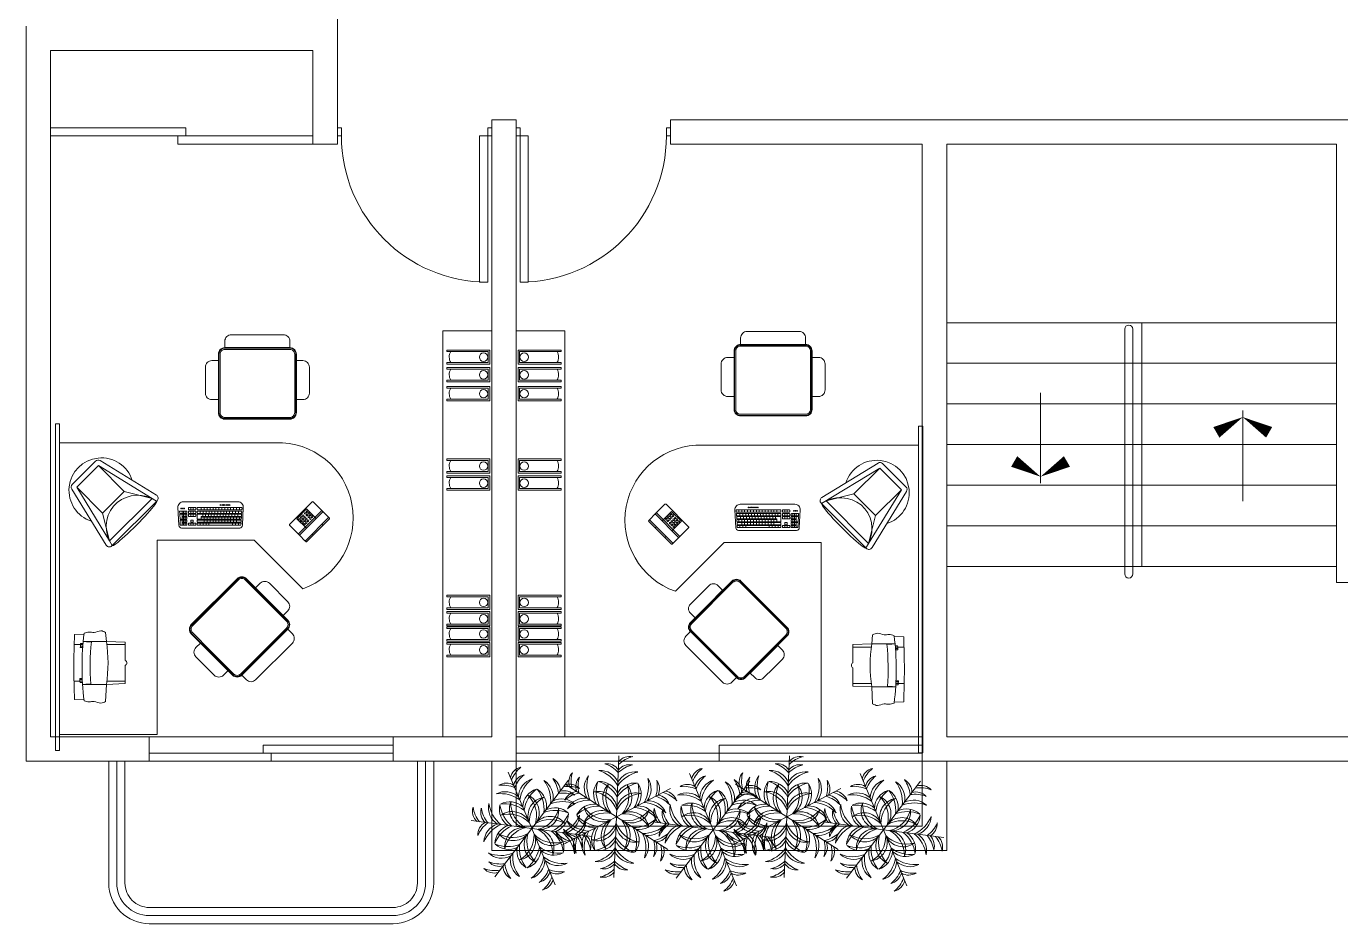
# Model space of a CAD drawing. Header units: millimetres. Extents: x 94 to 362, y 157 to 221.
# Drawn here: x 234.26 to 242.35, y 184.86 to 190.39 of the extents above; entities that cross this region are included whole.
import ezdxf

# ---------------------------------------------------------------- set-up
doc = ezdxf.new("R2010")
doc.units = ezdxf.units.MM
doc.linetypes.add('HIDDEN', pattern=[9.525, 6.35, -3.175])
doc.layers.get('0').update_dxf_attribs({"lineweight": 9})
for name, color, linetype, lineweight in [('ARBOL', 3, 'Continuous', 9), ('eq', 5, 'Continuous', 9), ('puertas y muebles', 6, 'Continuous', 9)]:
    doc.layers.add(name, color=color, linetype=linetype, lineweight=lineweight)

# ---------------------------------------------------------------- blocks, each defined once
blk = doc.blocks.new('S39')
for points in [[(-0.25, -0.1), (-0.25, -0.05, -0.414214), (-0.2, 0), (0.2, 0, -0.414214), (0.25, -0.05), (0.25, -0.1), (-0.25, -0.1)], [(-0.3, -0.4), (-0.3, -0.15, -0.414214), (-0.25, -0.1), (0.25, -0.1, -0.414214), (0.3, -0.15), (0.3, -0.6, -0.414214), (0.25, -0.65), (-0.25, -0.65, -0.414214), (-0.3, -0.6), (-0.3, -0.4)], [(-0.4, -0.35), (-0.4, -0.25, -0.414214), (-0.35, -0.2), (-0.3, -0.2), (-0.3, -0.5), (-0.35, -0.5, -0.414214), (-0.4, -0.45), (-0.4, -0.35)], [(0.3, -0.35), (0.3, -0.2), (0.35, -0.2, -0.414214), (0.4, -0.25), (0.4, -0.45, -0.414214), (0.35, -0.5), (0.3, -0.5), (0.3, -0.35)]]:
    blk.add_lwpolyline(points, format="xyb")
for points in [[(-0.296, -0.4), (-0.296, -0.15, -0.414214), (-0.25, -0.104), (0.25, -0.104, -0.414214), (0.296, -0.15), (0.296, -0.6, -0.414214), (0.25, -0.646), (-0.25, -0.646, -0.414214), (-0.296, -0.6)], [(-0.287, -0.4), (-0.287, -0.15, -0.414214), (-0.25, -0.113), (0.25, -0.113, -0.414214), (0.287, -0.15), (0.287, -0.6, -0.414214), (0.25, -0.637), (-0.25, -0.637, -0.414214), (-0.287, -0.6)]]:
    blk.add_lwpolyline(points, format="xyb", close=True)
blk = doc.blocks.new('MODULO_ESQUINERO')
at = {"layer": 'puertas y muebles'}
for p, q in [((0.2576, -0.0778), (0.114, -0.2212)), ((0.6314, -0.2867), (0.2853, -0.0745)), ((0.2749, -0.1051), (0.1413, -0.2385)), ((0.4338, -0.2643), (0.2749, -0.1051)), ((0.6051, -0.3076), (0.2749, -0.1051)), ((1.1809, -0.0917), (1.1784, -0.1501)), ((1.2234, -0.2877), (1.2234, -0.1452)), ((1.2359, -0.1441), (1.2359, -0.129)), ((1.2434, -0.1284), (1.2434, -0.0896)), ((1.2434, -0.1434), (1.2434, -0.1284)), ((1.2534, -0.1426), (1.2534, -0.1276)), ((1.2609, -0.1395), (1.2609, -0.127)), ((1.4509, -0.1367), (1.4509, -0.1242)), ((1.4584, -0.1395), (1.4584, -0.1245)), ((1.4684, -0.125), (1.4684, -0.0885)), ((1.4684, -0.14), (1.4684, -0.125)), ((1.4759, -0.1404), (1.4759, -0.1254)), ((1.4859, -0.1911), (1.4859, -0.1611)), ((1.4884, -0.2877), (1.4884, -0.1412)), ((1.5809, -0.0917), (1.5834, -0.1501)), ((0.3602, -0.5967), (0.1413, -0.2385)), ((0.3002, -0.3977), (0.1413, -0.2385)), ((1.2259, -0.1952), (1.2259, -0.1651)), ((0.3224, -0.5952), (0.1107, -0.2488)), ((0.4338, -0.2643), (0.3002, -0.3977)), ((0.6051, -0.3076), (0.3433, -0.5691)), ((0.6355, -0.3218), (0.3575, -0.5994)), ((0.6051, -0.3076), (0.4338, -0.2643)), ((1.2234, -0.2877), (1.1684, -0.2827)), ((1.2234, -0.2877), (1.2284, -0.4039)), ((1.2434, -0.2905), (1.2434, -0.4039)), ((1.4684, -0.2905), (1.4684, -0.4039)), ((1.4884, -0.2877), (1.4834, -0.4039)), ((1.4884, -0.2877), (1.5934, -0.2827)), ((0.3433, -0.5691), (0.3002, -0.3977)), ((1.2284, -0.4039), (1.3407, -0.4039)), ((1.3712, -0.4039), (1.4834, -0.4039)), ((0.3642, -1.0976), (0.3642, -0.7611)), ((0.399, -0.7282), (0.5089, -0.7341)), ((0.3994, -0.8358), (0.3994, -0.795)), ((0.4126, -0.808), (0.3994, -0.808)), ((0.4107, -0.7931), (0.4013, -0.7931)), ((0.4126, -0.8358), (0.4126, -0.795)), ((0.4222, -0.7817), (0.4222, -0.7402)), ((0.4354, -0.7531), (0.4222, -0.7531)), ((0.4354, -0.7632), (0.4222, -0.7632)), ((0.4354, -0.7734), (0.4222, -0.7734)), ((0.4222, -0.8358), (0.4222, -0.795)), ((0.4354, -0.808), (0.4222, -0.808)), ((0.4335, -0.7835), (0.424, -0.7835)), ((0.4335, -0.7931), (0.424, -0.7931)), ((0.4241, -0.7383), (0.4336, -0.7389)), ((0.4354, -0.7817), (0.4354, -0.7407)), ((0.4354, -0.8358), (0.4354, -0.795)), ((0.4404, -0.7817), (0.4404, -0.7412)), ((0.4719, -0.7531), (0.4404, -0.7531)), ((0.4536, -0.7632), (0.4404, -0.7632)), ((0.4536, -0.7734), (0.4404, -0.7734)), ((0.4404, -0.8358), (0.4404, -0.795)), ((0.4536, -0.808), (0.4404, -0.808)), ((0.4518, -0.7835), (0.4423, -0.7835)), ((0.4518, -0.7931), (0.4423, -0.7931)), ((0.4424, -0.7393), (0.4701, -0.7408)), ((0.4536, -0.7817), (0.4536, -0.7531)), ((0.4536, -0.8358), (0.4536, -0.795)), ((0.4587, -0.7817), (0.4587, -0.7531)), ((0.4719, -0.7632), (0.4587, -0.7632)), ((0.4719, -0.7734), (0.4587, -0.7734)), ((0.47, -0.7835), (0.4606, -0.7835)), ((0.4719, -0.7817), (0.4719, -0.7427)), ((0.4769, -0.7817), (0.4769, -0.7432)), ((0.5084, -0.7531), (0.4769, -0.7531)), ((0.4901, -0.7632), (0.4769, -0.7632)), ((0.4901, -0.7734), (0.4769, -0.7734)), ((0.4883, -0.7835), (0.4788, -0.7835)), ((0.4883, -0.808), (0.4788, -0.808)), ((0.4789, -0.7413), (0.5066, -0.7428)), ((0.4901, -0.7817), (0.4901, -0.7531)), ((0.4952, -0.7817), (0.4952, -0.7531)), ((0.5084, -0.7632), (0.4952, -0.7632)), ((0.5084, -0.7734), (0.4952, -0.7734)), ((0.4952, -0.8358), (0.4952, -0.795)), ((0.5084, -0.808), (0.4952, -0.808)), ((0.5065, -0.7835), (0.4971, -0.7835)), ((0.5065, -0.7931), (0.4971, -0.7931)), ((0.5084, -0.7817), (0.5084, -0.7447)), ((0.5084, -0.8358), (0.5084, -0.795)), ((0.5254, -1.1081), (0.5254, -0.7506)), ((0.4126, -0.8228), (0.3994, -0.8228)), ((0.3994, -1.1205), (0.3994, -0.8491)), ((0.4126, -0.8719), (0.3994, -0.8719)), ((0.4107, -0.8376), (0.4013, -0.8376)), ((0.4107, -0.8472), (0.4013, -0.8472)), ((0.4126, -1.12), (0.4126, -0.8491)), ((0.4354, -0.8228), (0.4222, -0.8228)), ((0.4222, -1.1185), (0.4222, -0.8491)), ((0.4354, -0.8654), (0.4222, -0.8654)), ((0.4354, -0.8835), (0.4222, -0.8835)), ((0.4335, -0.8376), (0.424, -0.8376)), ((0.4335, -0.8472), (0.424, -0.8472)), ((0.4354, -1.118), (0.4354, -0.8491)), ((0.4536, -0.8228), (0.4404, -0.8228)), ((0.4404, -1.1175), (0.4404, -0.8491)), ((0.4536, -0.8814), (0.4404, -0.8814)), ((0.4518, -0.8376), (0.4423, -0.8376)), ((0.47, -0.8472), (0.4423, -0.8472)), ((0.4536, -1.117), (0.4536, -0.8719)), ((0.4719, -0.8719), (0.4536, -0.8719)), ((0.4587, -1.1165), (0.4587, -0.8719)), ((0.4719, -1.116), (0.4719, -0.8491)), ((0.4769, -0.8209), (0.4769, -0.8098)), ((0.4769, -1.1155), (0.4769, -0.8491)), ((0.4883, -0.8228), (0.4788, -0.8228)), ((0.4883, -0.8472), (0.4788, -0.8472)), ((0.4901, -0.8209), (0.4901, -0.8098)), ((0.4901, -1.115), (0.4901, -0.8491)), ((0.5084, -0.8228), (0.4952, -0.8228)), ((0.4952, -1.1146), (0.4952, -0.8491)), ((0.5084, -0.865), (0.4952, -0.865)), ((0.5084, -0.883), (0.4952, -0.883)), ((0.5065, -0.8376), (0.4971, -0.8376)), ((0.5065, -0.8472), (0.4971, -0.8472)), ((0.5084, -1.114), (0.5084, -0.8491)), ((0.4126, -0.89), (0.3994, -0.89)), ((0.4126, -0.9081), (0.3994, -0.9081)), ((0.4126, -0.9261), (0.3994, -0.9261)), ((0.4126, -0.9442), (0.3994, -0.9442)), ((0.4126, -0.9622), (0.3994, -0.9622)), ((0.4354, -0.9015), (0.4222, -0.9015)), ((0.4354, -0.9196), (0.4222, -0.9196)), ((0.4354, -0.9376), (0.4222, -0.9376)), ((0.4354, -0.9557), (0.4222, -0.9557)), ((0.4536, -0.8971), (0.4404, -0.8971)), ((0.4536, -0.9152), (0.4404, -0.9152)), ((0.4536, -0.9332), (0.4404, -0.9332)), ((0.4536, -0.9513), (0.4404, -0.9513)), ((0.4536, -0.9694), (0.4404, -0.9694)), ((0.4719, -0.89), (0.4587, -0.89)), ((0.4719, -0.9081), (0.4587, -0.9081)), ((0.4719, -0.9261), (0.4587, -0.9261)), ((0.4719, -0.9442), (0.4587, -0.9442)), ((0.4719, -0.9622), (0.4587, -0.9622)), ((0.4901, -0.89), (0.4769, -0.89)), ((0.4901, -0.9081), (0.4769, -0.9081)), ((0.4901, -0.9261), (0.4769, -0.9261)), ((0.4901, -0.9442), (0.4769, -0.9442)), ((0.4901, -0.9622), (0.4769, -0.9622)), ((0.5084, -0.9011), (0.4952, -0.9011)), ((0.5084, -0.9191), (0.4952, -0.9191)), ((0.4126, -0.9803), (0.3994, -0.9803)), ((0.4126, -0.9984), (0.3994, -0.9984)), ((0.4126, -1.0164), (0.3994, -1.0164)), ((0.4126, -1.0345), (0.3994, -1.0345)), ((0.4354, -0.9737), (0.4222, -0.9737)), ((0.4354, -0.9918), (0.4222, -0.9918)), ((0.4354, -1.0099), (0.4222, -1.0099)), ((0.4354, -1.0279), (0.4222, -1.0279)), ((0.4354, -1.046), (0.4222, -1.046)), ((0.4536, -0.9874), (0.4404, -0.9874)), ((0.4536, -1.0055), (0.4404, -1.0055)), ((0.4536, -1.0235), (0.4404, -1.0235)), ((0.4536, -1.0416), (0.4404, -1.0416)), ((0.4719, -0.9803), (0.4587, -0.9803)), ((0.4719, -0.9984), (0.4587, -0.9984)), ((0.4719, -1.0164), (0.4587, -1.0164)), ((0.4719, -1.0345), (0.4587, -1.0345)), ((0.4901, -0.9803), (0.4769, -0.9803)), ((0.4901, -0.9984), (0.4769, -0.9984)), ((0.4901, -1.0164), (0.4769, -1.0164)), ((0.4901, -1.0345), (0.4769, -1.0345)), ((0.399, -1.1305), (0.5089, -1.1246)), ((0.4126, -1.0525), (0.3994, -1.0525)), ((0.4126, -1.0706), (0.3994, -1.0706)), ((0.4126, -1.0887), (0.3994, -1.0887)), ((0.4126, -1.1069), (0.3994, -1.1069)), ((0.4014, -1.1224), (0.4108, -1.1218)), ((0.4354, -1.064), (0.4222, -1.064)), ((0.4354, -1.0821), (0.4222, -1.0821)), ((0.4354, -1.1004), (0.4222, -1.1004)), ((0.4241, -1.1204), (0.4336, -1.1199)), ((0.4536, -1.0597), (0.4404, -1.0597)), ((0.4536, -1.0777), (0.4404, -1.0777)), ((0.4536, -1.0958), (0.4404, -1.0958)), ((0.4424, -1.1194), (0.4519, -1.1189)), ((0.4719, -1.0525), (0.4587, -1.0525)), ((0.4719, -1.0706), (0.4587, -1.0706)), ((0.4719, -1.0887), (0.4587, -1.0887)), ((0.4719, -1.1069), (0.4587, -1.1069)), ((0.4607, -1.1184), (0.4701, -1.1179)), ((0.4901, -1.0525), (0.4769, -1.0525)), ((0.4901, -1.0706), (0.4769, -1.0706)), ((0.4901, -1.0887), (0.4769, -1.0887)), ((0.4789, -1.1174), (0.4884, -1.1169)), ((0.5084, -1.0636), (0.4952, -1.0636)), ((0.5084, -1.0817), (0.4952, -1.0817)), ((0.5084, -1.1), (0.4952, -1.1)), ((0.4972, -1.1164), (0.5066, -1.1159)), ((0.4083, -1.5198), (0.467, -1.5785)), ((0.5271, -1.5184), (0.4684, -1.4597)), ((0.5024, -1.6138), (0.5095, -1.6209)), ((0.5696, -1.5608), (0.5625, -1.5537))]:
    blk.add_line(p, q, dxfattribs=at)
blk.add_lwpolyline([(-0.1155, 0.0257), (1.8946, 0.0257), (1.8946, 0), (-0.1155, 0)], close=True, dxfattribs=at)
for points in [[(0, -1.3288, 0.858271), (0.9, -1.4968), (0.6, -1.1968), (0.6, -0.6), (1.7968, -0.6), (1.7968, 0), (0.6, 0), (0, 0), (0, -1.3587)], [(0.5731, -1.4795), (0.5095, -1.4158, 0.414214), (0.5024, -1.4158), (0.3645, -1.5537, 0.414214), (0.3645, -1.5608), (0.4281, -1.6244)], [(0.4564, -1.6527), (0.4635, -1.6598, 0.414214), (0.4706, -1.6598), (0.6085, -1.5219, 0.414214), (0.6085, -1.5148), (0.6014, -1.5078)]]:
    blk.add_lwpolyline(points, format="xyb", dxfattribs=at)
for points in [[(0.4684, -1.4597), (0.4083, -1.5198)], [(0.4175, -1.6138), (0.5625, -1.4689)]]:
    blk.add_lwpolyline(points, dxfattribs=at)
blk.add_lwpolyline([(0.6014, -1.5078), (0.5731, -1.4795, 0.414214), (0.566, -1.4795), (0.4281, -1.6174, 0.414214), (0.4281, -1.6244), (0.4564, -1.6527, 0.414214), (0.4635, -1.6527), (0.6014, -1.5148, 0.414214)], format="xyb", close=True, dxfattribs=at)
for centre, radius in [((0.4051, -0.7481), 0.0022), ((0.4051, -0.7576), 0.0022), ((0.4051, -0.7672), 0.0022), ((0.3836, -0.9892), 0.0022), ((0.3836, -0.9988), 0.0022), ((0.3836, -1.0083), 0.0022), ((0.3836, -1.0179), 0.0022), ((0.3836, -1.0275), 0.0022), ((0.3836, -1.0371), 0.0022), ((0.3836, -1.0466), 0.0022), ((0.4246, -1.5219), 0.005), ((0.4352, -1.5113), 0.005), ((0.4352, -1.5325), 0.005), ((0.4458, -1.5219), 0.005), ((0.4494, -1.4972), 0.005), ((0.4564, -1.5325), 0.005), ((0.46, -1.4866), 0.005), ((0.46, -1.5078), 0.005), ((0.4706, -1.4759), 0.005), ((0.4706, -1.4972), 0.005), ((0.4706, -1.5184), 0.005), ((0.4812, -1.4866), 0.005), ((0.4812, -1.5078), 0.005), ((0.4812, -1.529), 0.005), ((0.4918, -1.4972), 0.005), ((0.4918, -1.5184), 0.005), ((0.5024, -1.5078), 0.005), ((0.4458, -1.5431), 0.005), ((0.4564, -1.5537), 0.005), ((0.467, -1.5431), 0.005)]:
    blk.add_circle(centre, radius, dxfattribs=at)
for centre, radius, start, end in [((0.2934, -0.2573), 0.1997, 17.82668, 252.08276), ((0.2735, -0.0937), 0.0225, 58.48127, 134.95472), ((1.3809, -1.7954), 1.6577, 82.80817, 97.19183), ((1.3809, -5.0408), 4.9531, 87.68585, 92.31415), ((1.3809, -1.7954), 1.6727, 94.11393, 94.97297), ((1.3809, -1.7954), 1.6602, 94.14496, 94.40451), ((1.3809, -1.7954), 1.6727, 86.74418, 87.60157), ((1.3809, -1.7954), 1.6602, 87.32441, 87.5835), ((0.1299, -0.2371), 0.0225, 134.95472, 211.42817), ((1.3809, -1.7954), 1.6077, 86.25533, 95.53251), ((0.6196, -0.3059), 0.0225, 314.95472, 58.48127), ((1.3559, 0.5851), 0.8828, 261.36794, 278.63206), ((1.3559, -0.3972), 0.0166, 203.49127, 336.50873), ((0.3416, -0.5835), 0.0225, 211.42817, 314.95472), ((0.3972, -0.7611), 0.033, 86.90594, 180), ((0.4013, -0.795), 0.00187, 90, 180), ((0.4107, -0.795), 0.00187, 360, 90), ((0.424, -0.7402), 0.00187, 86.90594, 180), ((0.424, -0.7817), 0.00187, 180, 270), ((0.424, -0.795), 0.00187, 90, 180), ((0.4335, -0.7817), 0.00187, 270, 360), ((0.4335, -0.795), 0.00187, 360, 90), ((0.4335, -0.7407), 0.00187, 360, 86.90594), ((0.4423, -0.7412), 0.00187, 86.90594, 180), ((0.4423, -0.7817), 0.00187, 180, 270), ((0.4423, -0.795), 0.00187, 90, 180), ((0.4518, -0.7817), 0.00187, 270, 360), ((0.4518, -0.795), 0.00187, 360, 90), ((0.4606, -0.7817), 0.00187, 180, 270), ((0.47, -0.7817), 0.00187, 270, 360), ((0.47, -0.7427), 0.00187, 360, 86.90594), ((0.4788, -0.7432), 0.00187, 86.90594, 180), ((0.4788, -0.7817), 0.00187, 180, 270), ((0.4788, -0.8098), 0.00187, 90, 180), ((0.4883, -0.7817), 0.00187, 270, 360), ((0.4883, -0.8098), 0.00187, 360, 90), ((0.4971, -0.7817), 0.00187, 180, 270), ((0.4971, -0.795), 0.00187, 90, 180), ((0.5065, -0.7817), 0.00187, 270, 360), ((0.5065, -0.795), 0.00187, 360, 90), ((0.5065, -0.7447), 0.00187, 360, 86.90594), ((0.5089, -0.7506), 0.0165, 0, 90), ((0.4013, -0.8358), 0.00187, 180, 270), ((0.4013, -0.8491), 0.00187, 90, 180), ((0.4107, -0.8358), 0.00187, 270, 360), ((0.4107, -0.8491), 0.00187, 360, 90), ((0.424, -0.8358), 0.00187, 180, 270), ((0.424, -0.8491), 0.00187, 90, 180), ((0.4335, -0.8358), 0.00187, 270, 360), ((0.4335, -0.8491), 0.00187, 360, 90), ((0.4423, -0.8358), 0.00187, 180, 270), ((0.4423, -0.8491), 0.00187, 90, 180), ((0.4518, -0.8358), 0.00187, 270, 360), ((0.47, -0.8491), 0.00187, 360, 90), ((0.4788, -0.8209), 0.00187, 180, 270), ((0.4788, -0.8491), 0.00187, 90, 180), ((0.4883, -0.8209), 0.00187, 270, 360), ((0.4883, -0.8491), 0.00187, 360, 90), ((0.4971, -0.8358), 0.00187, 180, 270), ((0.4971, -0.8491), 0.00187, 90, 180), ((0.5065, -0.8358), 0.00187, 270, 360), ((0.5065, -0.8491), 0.00187, 360, 90), ((0.3972, -1.0976), 0.033, 180, 273.09408), ((0.4013, -1.1205), 0.00187, 180, 273.09408), ((0.4107, -1.12), 0.00187, 273.09408, 360), ((0.424, -1.1185), 0.00187, 180, 273.09408), ((0.4335, -1.118), 0.00187, 273.09408, 360), ((0.4423, -1.1175), 0.00187, 180, 273.09408), ((0.4518, -1.117), 0.00187, 273.09408, 360), ((0.4606, -1.1165), 0.00187, 180, 273.09408), ((0.47, -1.116), 0.00187, 273.09408, 360), ((0.4788, -1.1155), 0.00187, 180, 273.09408), ((0.4883, -1.115), 0.00187, 273.09408, 360), ((0.4971, -1.1146), 0.00187, 180, 273.09408), ((0.5065, -1.114), 0.00187, 273.09408, 360), ((0.5089, -1.1081), 0.0165, 270, 0)]:
    blk.add_arc(centre, radius, start, end, dxfattribs=at)
for centre, major_axis, ratio, start_param, end_param in [((0.5265, -0.492), (-0.1304, 0.1642), 0.944097, -1.254746, 1.312394), ((0.4968, -0.4603), (-0.1366, -0.1364), 0.086668, 6.241492, 9.4576)]:
    blk.add_ellipse(centre, major_axis=major_axis, ratio=ratio, start_param=start_param, end_param=end_param, dxfattribs=at)
for points in [[(1.1684, -0.2827), (1.1584, -0.2537), (1.1684, -0.2119), (1.1659, -0.182), (1.1734, -0.1507)], [(1.5934, -0.2827), (1.6034, -0.2537), (1.5934, -0.2119), (1.5959, -0.182), (1.5884, -0.1507)]]:
    blk.add_spline(points, degree=3, dxfattribs=at)
at = {"layer": 'puertas y muebles', "xscale": 0.7999999999999582, "yscale": 0.7999999999999582, "zscale": 0.7999999999999582, "rotation": 225.0000000000057}
blk.add_blockref('S39', (1.3467, -1.3193), dxfattribs=at)
blk = doc.blocks.new('CARPETA')
at = {"layer": 'puertas y muebles'}
for points in [[(-0.0101, 0), (0, 0), (0, 0.265), (-0.0101, 0.265), (-0.0101, 0.0101), (-0.0777, 0.0101), (-0.0777, 0.265), (-0.0878, 0.265), (-0.0878, 0), (-0.0777, 0)], [(-0.0878, 0.0101), (-0.0878, 0), (0, 0)]]:
    blk.add_lwpolyline(points, dxfattribs=at)
blk.add_circle((-0.0437, 0.0381), 0.026, dxfattribs=at)
blk.add_arc((-0.0445, 0.1842), 0.0654, 58.22004, 120.48804, dxfattribs=at)
blk = doc.blocks.new('PLANTA_PLANTA')
at = {"layer": 'ARBOL', "linetype": 'ByBlock'}
for p in [(0.072, 0.495), (-0.39, 0.302), (0.469, 0.191), (-0.454, -0.193), (-0.057, -0.497), (0.405, -0.304)]:
    blk.add_line(p, (0.008, -0.001), dxfattribs=at)
for centre, radius, start, end in [((-0.044, 0.326), 0.115, 28.9198, 92.2541), ((-0.154, 0.204), 0.26, 36.7061, 66.0092), ((0.225, 0.224), 0.26, 99.2504, 128.5535), ((0.149, 0.37), 0.115, 73.0055, 136.3398), ((-0.242, 0.307), 0.115, 133.0055, 196.3398), ((-0.078, 0.299), 0.26, 159.2504, 188.5535), ((-0.188, 0.266), 0.115, 133.0055, 196.3398), ((-0.024, 0.258), 0.26, 159.2504, 188.5535), ((-0.076, 0.245), 0.16, 137.2361, 207.3809), ((0.055, 0.251), 0.268, 157.5932, 201.2586), ((-0.108, 0.231), 0.16, 17.8787, 88.0235), ((-0.204, 0.143), 0.268, 24.001, 67.6664), ((0.249, 0.084), 0.268, 97.5932, 141.2586), ((0.179, 0.194), 0.16, 77.2361, 147.3809), ((0.216, 0.156), 0.26, 99.2504, 128.5535), ((0.141, 0.302), 0.115, 73.0055, 136.3398), ((-0.301, 0.118), 0.115, 88.9198, 152.2541), ((-0.251, -0.039), 0.26, 96.7061, 126.0092), ((-0.003, 0.189), 0.16, 137.2361, 207.3809), ((-0.14, 0.065), 0.156, 356.0557, 96.2644), ((-0.214, -0.008), 0.236, 14.2963, 75.8176), ((0.127, 0.196), 0.268, 157.5932, 201.2586), ((-0.216, 0.053), 0.268, 24.001, 67.6664), ((-0.12, 0.141), 0.16, 17.8787, 88.0235), ((0.064, 0.15), 0.156, 128.9952, 229.2039), ((0.169, 0.151), 0.236, 149.442, 210.9633), ((0.238, -0.006), 0.268, 97.5932, 141.2586), ((0.167, 0.104), 0.16, 77.2361, 147.3809), ((-0.11, 0.187), 0.236, 314.2963, 15.8176), ((-0.009, 0.16), 0.156, 296.0557, 36.2644), ((-0.058, 0.22), 0.268, 324.001, 7.6664), ((0.067, 0.18), 0.16, 317.8787, 28.0235), ((0.026, 0.255), 0.268, 324.001, 7.6664), ((0.151, 0.215), 0.16, 317.8787, 28.0235), ((0.104, 0.241), 0.26, 336.7061, 6.0092), ((0.265, 0.207), 0.115, 328.9198, 32.2541), ((-0.251, 0.015), 0.16, 77.8787, 148.0235), ((-0.223, -0.113), 0.268, 84.001, 127.6664), ((-0.179, -0.04), 0.16, 77.8787, 148.0235), ((0.167, 0.026), 0.156, 68.9952, 169.2039), ((0.22, -0.065), 0.236, 89.442, 150.9633), ((0.262, -0.052), 0.16, 17.2361, 87.3809), ((0.248, -0.103), 0.26, 39.2504, 68.5535), ((0.336, 0.035), 0.115, 13.0055, 76.3398), ((0.311, -0.077), 0.26, 39.2504, 68.5535), ((0.399, 0.062), 0.115, 13.0055, 76.3398), ((-0.247, 0.05), 0.16, 197.2361, 267.3809), ((-0.187, 0.166), 0.268, 217.5932, 261.2586), ((-0.151, -0.168), 0.268, 84.001, 127.6664), ((-0.163, 0.085), 0.16, 197.2361, 267.3809), ((-0.103, 0.201), 0.268, 217.5932, 261.2586), ((-0.123, -0.095), 0.156, 56.0557, 156.2644), ((-0.097, -0.197), 0.236, 74.2963, 135.8176), ((-0.044, 0.215), 0.236, 209.442, 270.9633), ((-0.095, 0.124), 0.156, 188.9952, 289.2039), ((0.112, 0.195), 0.236, 254.2963, 315.8176), ((0.138, 0.093), 0.156, 236.0557, 336.2644), ((0.059, -0.217), 0.236, 29.442, 90.9633), ((0.11, -0.125), 0.156, 8.9952, 109.2039), ((0.118, -0.203), 0.268, 37.5932, 81.2586), ((0.178, -0.087), 0.16, 17.2361, 87.3809), ((0.202, -0.168), 0.268, 37.5932, 81.2586), ((-0.384, -0.064), 0.115, 193.0055, 256.3398), ((-0.295, 0.075), 0.26, 219.2504, 248.5535), ((-0.233, 0.101), 0.26, 219.2504, 248.5535), ((-0.321, -0.037), 0.115, 193.0055, 256.3398), ((-0.011, -0.257), 0.268, 144.001, 187.6664), ((-0.052, -0.182), 0.16, 137.8787, 208.0235), ((-0.205, 0.063), 0.236, 269.442, 330.9633), ((-0.152, -0.028), 0.156, 248.9952, 349.2039), ((0.073, -0.222), 0.268, 144.001, 187.6664), ((0.024, -0.161), 0.156, 116.0557, 216.2644), ((0.125, -0.189), 0.236, 134.2963, 195.8176), ((0.155, -0.067), 0.156, 176.0557, 276.2644), ((0.229, 0.006), 0.236, 194.2963, 255.8176), ((-0.154, -0.153), 0.236, 329.442, 30.9633), ((-0.049, -0.152), 0.156, 308.9952, 49.2039), ((-0.112, -0.198), 0.268, 337.5932, 21.2586), ((0.166, 0.166), 0.268, 264.001, 307.6664), ((0.194, 0.038), 0.16, 257.8787, 328.0235), ((0.238, 0.111), 0.268, 264.001, 307.6664), ((0.266, -0.017), 0.16, 257.8787, 328.0235), ((-0.25, -0.209), 0.115, 148.9198, 212.2541), ((-0.089, -0.243), 0.26, 156.7061, 186.0092), ((-0.135, -0.217), 0.16, 137.8787, 208.0235), ((-0.222, 0.004), 0.268, 277.5932, 321.2586), ((-0.152, -0.106), 0.16, 257.2361, 327.3809), ((0.135, -0.143), 0.16, 197.8787, 268.0235), ((0.231, -0.055), 0.268, 204.001, 247.6664), ((0.019, -0.191), 0.16, 317.2361, 27.3809), ((-0.039, -0.253), 0.268, 337.5932, 21.2586), ((0.091, -0.247), 0.16, 317.2361, 27.3809), ((0.266, 0.037), 0.26, 276.7061, 306.0092), ((0.316, -0.12), 0.115, 268.9198, 332.2541), ((-0.234, -0.086), 0.268, 277.5932, 321.2586), ((-0.163, -0.196), 0.16, 257.2361, 327.3809), ((0.123, -0.233), 0.16, 197.8787, 268.0235), ((0.22, -0.145), 0.268, 204.001, 247.6664), ((0.039, -0.26), 0.26, 339.2504, 8.5535), ((0.203, -0.268), 0.115, 313.0055, 16.3398), ((0.093, -0.301), 0.26, 339.2504, 8.5535), ((0.258, -0.309), 0.115, 313.0055, 16.3398), ((-0.21, -0.226), 0.26, 279.2504, 308.5535), ((-0.201, -0.158), 0.26, 279.2504, 308.5535), ((-0.125, -0.304), 0.115, 253.0055, 316.3398), ((0.059, -0.328), 0.115, 208.9198, 272.2541), ((0.169, -0.206), 0.26, 216.7061, 246.0092), ((-0.134, -0.372), 0.115, 253.0055, 316.3398)]:
    blk.add_arc(centre, radius, start, end, dxfattribs=at)
blk = doc.blocks.new('PUERTA90')
at = {"layer": 'puertas y muebles'}
for points in [[(0.025, -0.025), (-0.025, -0.025), (-0.025, 0), (0.025, 0)], [(0.925, -0.925), (0.925, -0.875), (0.025, -0.875), (0.025, -0.925)], [(0.025, -0.95), (-0.025, -0.95), (-0.025, -0.925), (0.025, -0.925)]]:
    blk.add_lwpolyline(points, close=True, dxfattribs=at)
blk.add_arc((0.025, -0.925), 0.9, 360, 90, dxfattribs=at)
blk = doc.blocks.new('FLECHA')
blk.add_line((0, 5.95), (0, 0))
for points in [[(0, 4.89, 0, 2, 0), (-4.33, 2.39, 2, 2, 0)], [(0, 4.89, 0, 2, 0), (4.33, 2.39, 2, 2, 0)]]:
    blk.add_lwpolyline(points, format="xyseb")

msp = doc.modelspace()

# ---------------------------------------------------------------- linework, layer by layer
for p, q in [((236.1721, 189.6629), (236.1721, 191.4129)), ((234.2576, 185.8629), (234.2576, 190.3879)), ((236.0221, 190.2379), (234.4076, 190.2379)), ((234.4076, 190.2379), (234.4076, 186.0129)), ((236.0221, 189.6629), (236.0221, 190.2379)), ((237.1221, 186.0129), (237.1221, 189.8129)), ((238.2221, 189.8129), (238.2221, 189.6629)), ((239.9221, 189.8129), (242.3221, 189.8129)), ((236.1721, 189.6629), (236.0221, 189.6629)), ((239.7721, 189.6629), (238.2221, 189.6629)), ((239.9221, 189.6629), (242.3221, 189.6629)), ((239.9221, 188.5629), (239.9221, 187.0629)), ((239.9221, 188.5629), (242.3221, 188.5629)), ((241.1221, 188.5629), (241.1221, 187.0629)), ((242.3221, 188.5629), (242.3221, 187.0629)), ((239.9221, 188.3129), (242.3221, 188.3129)), ((239.9221, 188.0629), (242.3221, 188.0629)), ((239.9221, 187.8129), (242.3221, 187.8129)), ((239.9221, 187.5629), (242.3221, 187.5629)), ((239.9221, 187.3129), (242.3221, 187.3129)), ((239.9221, 187.0629), (242.3221, 187.0629)), ((242.3221, 186.9629), (242.4721, 186.9629)), ((234.4076, 186.0129), (237.1221, 186.0129)), ((239.9221, 186.0129), (242.4721, 186.0129)), ((234.2576, 185.8629), (242.4721, 185.8629))]:
    msp.add_line(p, q)
for points in [[(237.2721, 189.8129), (237.1221, 189.8129)], [(239.7721, 189.6629), (239.7721, 186.0129), (237.2721, 186.0129), (237.2721, 189.8129)], [(239.9221, 189.8129), (238.2221, 189.8129)], [(242.4721, 186.9629), (242.4721, 189.8129), (242.3221, 189.8129)], [(237.1221, 189.6629), (237.1221, 186.0129)], [(239.9221, 187.2582), (239.9221, 189.6629)], [(242.3221, 186.9629), (242.3221, 189.6629)], [(239.7721, 187.2582), (239.7721, 187.1082)], [(239.9221, 186.0129), (239.9221, 187.1082)], [(237.1221, 185.8629), (234.4721, 185.8629)], [(237.1221, 185.8629), (237.1221, 185.3129), (239.9221, 185.3129), (239.9221, 185.8629)], [(237.1221, 185.8629), (239.9221, 185.8629)], [(239.7721, 185.8629), (239.7721, 185.4629), (237.2721, 185.4629), (237.2721, 185.8629)]]:
    msp.add_lwpolyline(points)
at = {"linetype": 'HIDDEN', "ltscale": 0.01}
msp.add_lwpolyline([(242.3221, 189.3129), (242.3221, 189.6629)], dxfattribs=at)
msp.add_lwpolyline([(241.0677, 187.0162), (241.0677, 188.5235, 1), (241.0177, 188.5235), (241.0177, 187.0162, 1)], format="xyb", close=True)
for points in [[(236.7648, 185.8629), (236.7648, 185.1129, -0.414214), (236.5148, 184.8629), (235.0148, 184.8629, -0.414214), (234.7648, 185.1129), (234.7648, 185.8629)], [(236.7148, 185.8629), (236.7148, 185.1129, -0.414214), (236.5148, 184.9129), (235.0148, 184.9129, -0.414214), (234.8148, 185.1129), (234.8148, 185.8629)], [(236.6648, 185.8629), (236.6648, 185.1129, -0.414214), (236.5148, 184.9629), (235.0148, 184.9629, -0.414214), (234.8648, 185.1129), (234.8648, 185.8629)]]:
    msp.add_lwpolyline(points, format="xyb")
at = {"layer": 'eq'}
for p, q in [((240.4999, 187.7984), (240.4999, 188.1321)), ((241.7442, 187.7984), (241.7442, 187.4646))]:
    msp.add_line(p, q, dxfattribs=at)
at = {"layer": 'puertas y muebles'}
for p, q in [((235.0148, 185.8629), (235.0148, 186.0129)), ((236.5148, 185.8629), (236.5148, 186.0129)), ((237.2721, 185.8629), (237.2721, 186.0129)), ((239.7721, 185.8629), (239.7721, 186.0129))]:
    msp.add_line(p, q, dxfattribs=at)
for points in [[(235.2398, 189.7129), (235.2398, 189.7629), (234.4076, 189.7629), (234.4076, 189.7129)], [(236.0221, 189.6629), (236.0221, 189.7129), (235.1898, 189.7129), (235.1898, 189.6629)], [(237.1221, 186.0129), (237.1221, 188.5129), (236.8221, 188.5129), (236.8221, 186.0129)], [(237.2721, 186.0129), (237.2721, 188.5129), (237.5721, 188.5129), (237.5721, 186.0129)], [(235.0148, 185.8629), (235.0148, 185.9129), (235.7648, 185.9129), (235.7648, 185.8629)], [(235.7148, 185.9129), (235.7148, 185.9629), (236.5148, 185.9629), (236.5148, 185.9129)], [(237.2721, 185.8629), (237.2721, 185.9129), (238.5221, 185.9129), (238.5221, 185.8629)], [(238.5221, 185.9129), (238.5221, 185.9629), (239.7721, 185.9629), (239.7721, 185.9129)]]:
    msp.add_lwpolyline(points, close=True, dxfattribs=at)

# ---------------------------------------------------------------- block references
at = {"layer": 'ARBOL', "xscale": 0.75, "yscale": 0.75, "zscale": 0.75}
for p, rotation in [((237.8869, 185.5261), 304.9496617137117), ((238.9356, 185.5261), 304.9496617137117), ((237.3689, 185.4546), 270), ((238.4847, 185.447), 270), ((239.5334, 185.447), 270)]:
    msp.add_blockref('PLANTA_PLANTA', p, dxfattribs=dict(at, rotation=rotation))
at = {"layer": 'eq', "xscale": 0.0375000000003638, "yscale": 0.03749999999854481, "zscale": 0.0375000000003638}
msp.add_blockref('FLECHA', (241.7442, 187.7984), dxfattribs=at)
at = {"layer": 'eq', "xscale": -0.0375000000003638, "yscale": 0.03749999999854481, "zscale": 0.0375, "rotation": 180}
msp.add_blockref('FLECHA', (240.4999, 187.7984), dxfattribs=at)
at = {"layer": 'puertas y muebles', "xscale": -1, "rotation": 90}
for name, p in [('PUERTA90', (236.1721, 189.7379)), ('CARPETA', (237.1102, 188.3071)), ('CARPETA', (237.1102, 188.1984)), ('CARPETA', (237.1102, 188.0823)), ('MODULO_ESQUINERO', (234.4628, 187.8244)), ('CARPETA', (237.1102, 187.6366)), ('CARPETA', (237.1102, 187.5317)), ('CARPETA', (237.1102, 186.7976)), ('CARPETA', (237.1102, 186.6965)), ('CARPETA', (237.1102, 186.6029)), ('CARPETA', (237.1102, 186.5055))]:
    msp.add_blockref(name, p, dxfattribs=at)
at = {"layer": 'puertas y muebles', "rotation": 270}
for name, p in [('PUERTA90', (238.2221, 189.7379)), ('CARPETA', (237.2839, 188.3071)), ('CARPETA', (237.2839, 188.1984)), ('CARPETA', (237.2839, 188.0823)), ('MODULO_ESQUINERO', (239.7492, 187.8096)), ('CARPETA', (237.2839, 187.6366)), ('CARPETA', (237.2839, 187.5317)), ('CARPETA', (237.2839, 186.7976)), ('CARPETA', (237.2839, 186.6965)), ('CARPETA', (237.2839, 186.6029)), ('CARPETA', (237.2839, 186.5055))]:
    msp.add_blockref(name, p, dxfattribs=at)
at = {"layer": 'puertas y muebles'}
for p, xscale, yscale, zscale, rotation in [((235.6797, 188.4893), -0.7999999999999582, 0.7999999999999545, 0.8, 359.9999999999942), ((238.8539, 188.5088), 0.7999999999999582, 0.7999999999999582, 0.7999999999999582, 5.835332217429823e-12)]:
    msp.add_blockref('S39', p, dxfattribs=dict(at, xscale=xscale, yscale=yscale, zscale=zscale, rotation=rotation))

doc.saveas('drawing.dxf')
